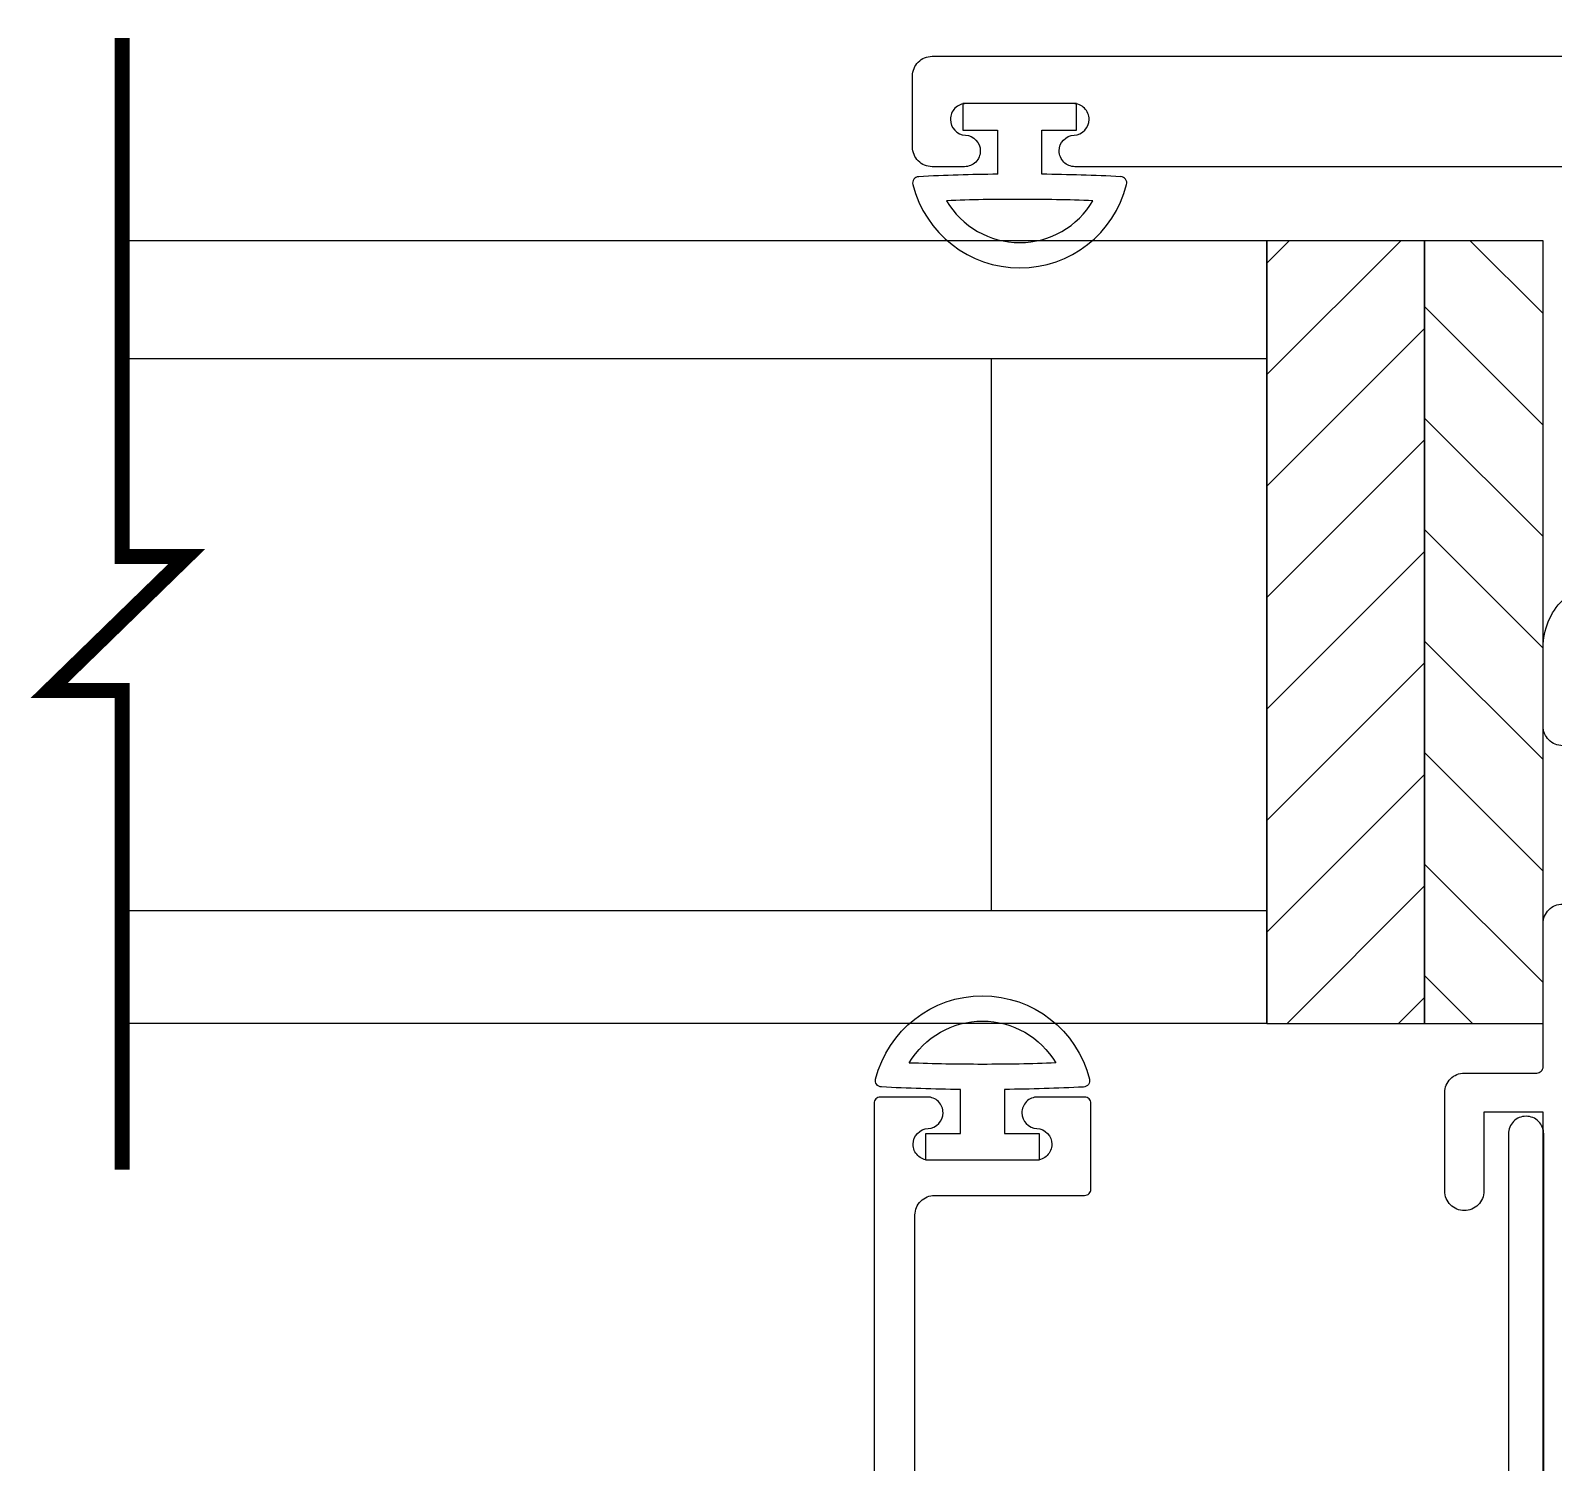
# Model space of a CAD drawing. Extents: x -23 to 190, y -172 to 85.
# Drawn here: x -3.349 to -0.933, y 51.024 to 53.295 of the extents above; entities that cross this region are included whole.
import ezdxf

# ---------------------------------------------------------------- set-up
doc = ezdxf.new("R2010")
doc.units = 0
doc.header["$MEASUREMENT"] = 0
doc.layers.get('0').update_dxf_attribs({"linetype": 'CONTINUOUS'})
for name, color, linetype in [('FRAME', 1, 'CONTINUOUS'), ('GEOMETRY', 1, 'CONTINUOUS'), ('GLASS', 7, 'CONTINUOUS'), ('SETTING BLOCKS', 7, 'CONTINUOUS'), ('TEXT', 7, 'CONTINUOUS')]:
    doc.layers.add(name, color=color, linetype=linetype)

# ---------------------------------------------------------------- blocks, each defined once
blk = doc.blocks.new('3806 MULLION')
for points in [[(-1.093, 0.1875, -0.414214), (-1.062, 0.2185), (-0.937, 0.2185, -0.414214), (-0.831, 0.1125)], [(-0.175, -0.0935), (-0.175, 0.9095), (-0.175, 0.961, -0.414214), (-0.15, 0.986, -0.399638), (-0.125, 0.9623, 0.399638), (-0.1001, 0.9385), (-0.1, 0.9385, 0.414214), (-0.075, 0.9635), (-0.075, 1.1335, 0.414214), (-0.1, 1.1585), (-0.1001, 1.1585, 0.399638), (-0.125, 1.1347, -0.399638), (-0.15, 1.111), (-0.15, 1.111, -0.414214), (-0.175, 1.136), (-0.175, 1.1875, -0.414214), (-0.144, 1.2185), (-0.031, 1.2185, -0.414214), (0, 1.1875), (0, 0)], [(-3.731, 0.1125, -0.414214), (-3.625, 0.2185), (-1.674, 0.2185), (-1.674, 0.3125), (-1.799, 0.3125, -0.414214), (-1.83, 0.3435, -0.414214), (-1.799, 0.3745), (-1.643, 0.3745, -0.414214), (-1.612, 0.3435), (-1.612, 0.2285, 0.414214), (-1.602, 0.2185), (-1.375, 0.2185, -0.414214), (-1.344, 0.1875)]]:
    blk.add_lwpolyline(points, format="xyb")
blk = doc.blocks.new('3811 114 GLASS STOP')
blk.add_lwpolyline([(1.9641, 0.69), (1.9841, 0.67), (2.6521, 0.67, -0.414214), (2.6831, 0.639), (2.6831, 0.401, 0.414214), (2.6931, 0.391), (2.8291, 0.391, 0.414214), (2.8391, 0.401), (2.8391, 0.4755, 0.414214), (2.8141, 0.5005, 0.399638), (2.7892, 0.4767, -0.400364), (2.7641, 0.453, -0.414214), (2.7391, 0.478), (2.7391, 0.648, -0.414214), (2.7641, 0.673), (2.7642, 0.673, -0.399638), (2.7892, 0.6492, 0.399638), (2.8141, 0.6255, 0.414214), (2.8391, 0.6505), (2.8391, 0.725, 0.414214), (2.8291, 0.735), (2.8291, 0.735), (2.8291, 0.735), (2.8291, 0.735), (-0.0009, 0.735, 0.414214), (-0.0109, 0.725), (-0.0109, 0.01, 0.440011), (0, 0), (0.1383, 0.0121, -0.440011), (0.1491, 0.0021), (0.1491, -0.04), (0.115, -0.0742, 0.395486), (0.1141, -0.1015), (0.1701, -0.1652, 0.691708), (0.2051, -0.152), (0.2051, 0.0403, 0.440011), (0.1714, 0.0712), (0.05, 0.0606, -0.440011), (0.0391, 0.0706), (0.0391, 0.66, -0.414214), (0.0491, 0.67), (1.7771, 0.67, -0.414214), (1.8081, 0.639), (1.8081, -0.317, 0.414214), (1.8181, -0.327), (2.7806, -0.327, 0.414214), (2.8086, -0.299, 0.414214), (2.7806, -0.271), (1.8954, -0.271, -0.414214), (1.8641, -0.2398), (1.8641, -0.206, -0.414214), (1.8951, -0.175), (1.9541, -0.175, 0.414214), (1.9641, -0.165), (1.9641, -0.0905, 0.414214), (1.9391, -0.0655, 0.399638), (1.9142, -0.0893, -0.400364), (1.8891, -0.113, -0.414214), (1.8641, -0.088), (1.8641, 0.082, -0.414214), (1.8891, 0.107, -0.400364), (1.9142, 0.0832, 0.399638), (1.9391, 0.0595, 0.414214), (1.9641, 0.0845), (1.9641, 0.159, 0.414214), (1.9541, 0.169), (1.8951, 0.169, -0.414214), (1.8641, 0.2), (1.8641, 0.204, -0.414214), (1.8951, 0.235), (1.9541, 0.235, 0.414214), (1.9641, 0.245), (1.9641, 0.3195, 0.414214), (1.9391, 0.3445, 0.399638), (1.9142, 0.3207, -0.400364), (1.8891, 0.297, -0.414214), (1.8641, 0.322), (1.8641, 0.492, -0.414214), (1.8891, 0.517, -0.400364), (1.9142, 0.4932, 0.399638), (1.9391, 0.4695, 0.414214), (1.9641, 0.4945), (1.9641, 0.569, 0.414214), (1.9541, 0.579), (1.8951, 0.579, -0.414214), (1.8641, 0.61), (1.8641, 0.639, -0.414214), (1.8951, 0.67), (1.9641, 0.67)], format="xyb", close=True)
blk = doc.blocks.new('A$C71C12F4B')
at = {"layer": 'SETTING BLOCKS'}
h = blk.add_hatch(dxfattribs=at)
h.set_pattern_fill('ANSI31', color=256, scale=0.25, angle=90, style=0)
h.set_pattern_definition([(135, (-7.229924, -6.356783), (-0.02209709, -0.02209709), [])])
h.paths.add_polyline_path([(0.31027, 0.1095), (0, 0.1095), (0, 0.0625), (0.31027, 0.0625)])
h = blk.add_hatch(dxfattribs=at)
h.set_pattern_fill('ANSI31', color=256, scale=0.25, style=0)
h.set_pattern_definition([(45, (-7.229924, -6.356783), (-0.02209709, 0.02209709), [])])
h.paths.add_polyline_path([(0.31027, 0), (0.31027, 0.0625), (0, 0.0625), (0, 0)])
for points in [[(0, 0.0625), (0, 0.1095), (0.31027, 0.1095), (0.31027, 0.0625)], [(0, 0), (0, 0.0625), (0.31027, 0.0625), (0.31027, 0)]]:
    blk.add_lwpolyline(points, close=True, dxfattribs=at)
blk = doc.blocks.new('25031')
at = {"layer": 'GEOMETRY', "color": 5}
for p, q in [((-0.035, 0.112), (-0.035, 0.042)), ((0.035, 0.042), (0.035, 0.112)), ((-0.035, 0.042), (-0.09, 0.042)), ((-0.09, 0.042), (-0.09, 0)), ((0.09, 0.042), (0.035, 0.042)), ((0.09, 0), (0.09, 0.042)), ((-0.09, 0), (0.09, 0))]:
    blk.add_line(p, q, dxfattribs=at)
for centre, radius, start, end in [((0, 0.0856), 0.1748, 14.1622, 165.8685), ((0, 0.0856), 0.1348, 30.4808, 149.5259), ((0.0002, 3.2904), 3.1386, 267.8759, 269.9963), ((0.005, 3.0562), 2.9044, 269.9005, 272.1922), ((-0.1598, 0.1258), 0.01, 165.8685, 267.1063), ((0.1598, 0.1259), 0.01, 273.0223, 14.1622), ((0.0002, 3.2904), 3.1786, 267.1063, 269.3654), ((0.005, 3.0562), 2.9444, 270.5829, 273.0223)]:
    blk.add_arc(centre, radius, start, end, dxfattribs=at)

msp = doc.modelspace()

# ---------------------------------------------------------------- linework, layer by layer
at = {"layer": 'GLASS'}
for p, q in [((-1.3878, 52.9613), (-3.2033, 52.9613)), ((-1.3878, 51.7202), (-1.3878, 52.9613)), ((-1.3878, 52.7738), (-3.2033, 52.7738)), ((-1.8248, 51.8988), (-1.8248, 52.7738)), ((-1.3878, 51.8988), (-3.2033, 51.8988)), ((-1.3878, 51.7202), (-3.2033, 51.7202))]:
    msp.add_line(p, q, dxfattribs=at)
at = {"layer": 'GLASS', "const_width": 0.024}
msp.add_lwpolyline([(-3.2033, 51.4885), (-3.2033, 52.2481), (-3.3191, 52.2481), (-3.1008, 52.4606), (-3.2033, 52.4606), (-3.2033, 53.2827)], dxfattribs=at)

# ---------------------------------------------------------------- block references
at = {"layer": 'FRAME', "rotation": 90}
for name, p in [('3806 MULLION', (-0.7313, 53.2537)), ('3811 114 GLASS STOP', (-1.2759, 48.7646))]:
    msp.add_blockref(name, p, dxfattribs=at)
at = {"layer": 'TEXT', "rotation": 180}
msp.add_blockref('25031', (-1.7798, 53.1787), dxfattribs=at)
at = {"layer": 'TEXT', "xscale": -4, "yscale": 4, "zscale": 4, "rotation": 270}
msp.add_blockref('A$C71C12F4B', (-1.3878, 51.7202), dxfattribs=at)
at = {"layer": 'TEXT', "xscale": -1}
msp.add_blockref('25031', (-1.8388, 51.5037), dxfattribs=at)

doc.saveas('drawing.dxf')
